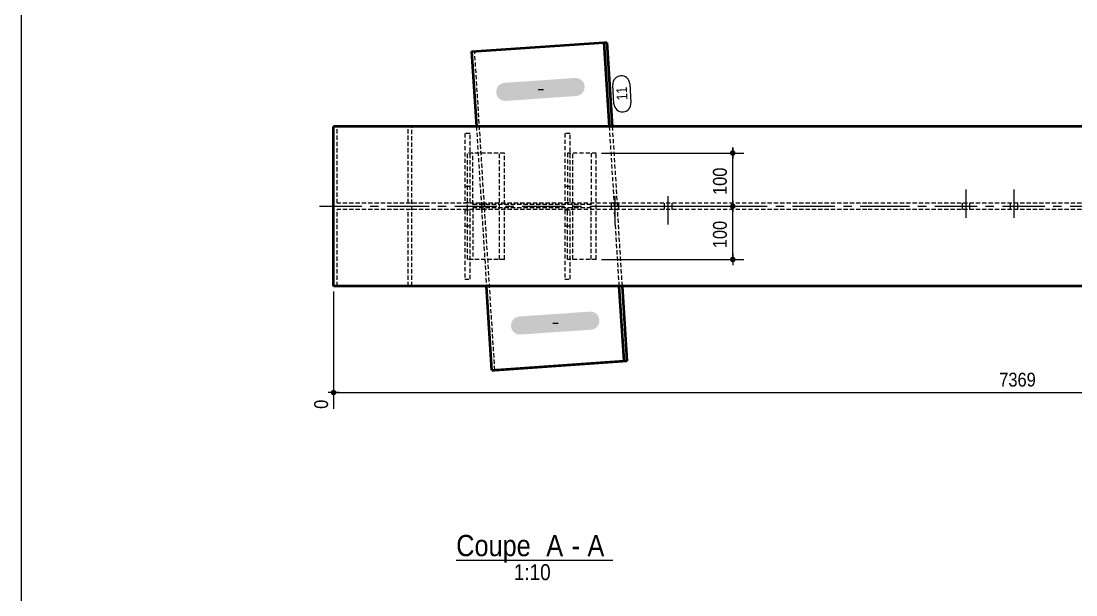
# Model space of a CAD drawing. Header units: millimetres. Extents: x 2 to 584, y 5 to 405.
# Drawn here: x 5 to 203.2, y 112.8 to 220.6 of the extents above; entities that cross this region are included whole.
import ezdxf

# ---------------------------------------------------------------- set-up
doc = ezdxf.new("R2010")
doc.units = ezdxf.units.MM
for name, pattern in [('AXES', [12.7, 7.9375, -1.5875, 1.5875, -1.5875]), ('CACHE2', [1.190625, 0.79375, -0.396875]), ('INTERROMPUX2', [9.525, 6.35, -3.175])]:
    doc.linetypes.add(name, pattern=pattern)
for name, color, linetype, lineweight in [('Autre type objet', 1, 'Continuous', 0), ('Axe', 1, 'Continuous', 0), ('Boulon', 7, 'Continuous', 0), ('Cache', 7, 'Continuous', 0), ('Cotation', 7, 'Continuous', 0), ('Feuille dessin', 5, 'Continuous', 0), ('Piece', 2, 'Continuous', 0), ('Repère pièce', 3, 'Continuous', 0)]:
    doc.layers.add(name, color=color, linetype=linetype, lineweight=lineweight)
doc.styles.add('ARIAL', font='ARIAL.TTF')
doc.styles.add('COMIC_SANS_MS', font='COMIC.TTF')

# ---------------------------------------------------------------- blocks, each defined once
blk = doc.blocks.new('*A31')
at = {"layer": 'Boulon', "linetype": 'INTERROMPUX2', "lineweight": 0}
for p, q in [((125.84258, 186.449307), (125.842724, 185.249307)), ((125.84258, 186.449307), (125.842724, 185.249307)), ((126.542425, 187.749359), (126.543058, 182.449359)), ((126.542425, 187.749359), (126.543058, 182.449359)), ((127.24258, 186.449474), (127.242724, 185.249474)), ((127.24258, 186.449474), (127.242724, 185.249474))]:
    blk.add_line(p, q, dxfattribs=at)
blk = doc.blocks.new('*A32')
at = {"layer": 'Boulon', "linetype": 'INTERROMPUX2', "lineweight": 0}
for p, q in [((115.842479, 186.449189), (115.842825, 185.249189)), ((115.842479, 186.449189), (115.842825, 185.249189)), ((116.542106, 187.749359), (116.54363, 182.449359)), ((116.542106, 187.749359), (116.54363, 182.449359)), ((117.242479, 186.449592), (117.242825, 185.249592)), ((117.242479, 186.449592), (117.242825, 185.249592))]:
    blk.add_line(p, q, dxfattribs=at)
blk = doc.blocks.new('*A33')
at = {"layer": 'Boulon', "linetype": 'INTERROMPUX2', "lineweight": 0}
for p, q in [((191.579501, 183.674391), (191.579501, 188.974391)), ((191.579501, 183.674391), (191.579501, 188.974391)), ((190.879501, 185.249391), (190.879501, 186.449391)), ((190.879501, 185.249391), (190.879501, 186.449391)), ((192.279501, 185.249391), (192.279501, 186.449391)), ((192.279501, 185.249391), (192.279501, 186.449391))]:
    blk.add_line(p, q, dxfattribs=at)
blk = doc.blocks.new('*A34')
at = {"layer": 'Boulon', "linetype": 'INTERROMPUX2', "lineweight": 0}
for p, q in [((182.579501, 183.674391), (182.579501, 188.974391)), ((182.579501, 183.674391), (182.579501, 188.974391)), ((181.879501, 185.249391), (181.879501, 186.449391)), ((181.879501, 185.249391), (181.879501, 186.449391)), ((183.279501, 185.249391), (183.279501, 186.449391)), ((183.279501, 185.249391), (183.279501, 186.449391))]:
    blk.add_line(p, q, dxfattribs=at)
blk = doc.blocks.new('*A47')
at = {"layer": 'Boulon'}
for points in [[(109.15, 209.96), (109.78, 209.87), (110.34, 209.54), (110.72, 209.02), (110.89, 208.38), (110.8, 207.72), (110.49, 207.14), (109.98, 206.74), (109.37, 206.57), (95.99, 205.64), (95.36, 205.73), (94.81, 206.06), (94.42, 206.59), (94.26, 207.23), (94.34, 207.88), (94.66, 208.46), (95.16, 208.86), (95.77, 209.04)], [(111.94, 166.06), (112.57, 165.97), (113.12, 165.64), (113.5, 165.11), (113.67, 164.47), (113.59, 163.81), (113.27, 163.24), (112.77, 162.83), (112.15, 162.66), (98.77, 161.74), (98.14, 161.82), (97.59, 162.16), (97.2, 162.68), (97.04, 163.32), (97.12, 163.98), (97.44, 164.55), (97.94, 164.96), (98.56, 165.13)]]:
    blk.add_hatch(color=256, dxfattribs=at).paths.add_polyline_path(points, flags=17)
at = {"layer": 'Boulon', "linetype": 'Continuous', "lineweight": 0}
for p, q in [((102.14, 207.8), (103.15, 207.8)), ((104.92, 163.9), (105.93, 163.9))]:
    blk.add_line(p, q, dxfattribs=at)
blk = doc.blocks.new('*A48')
at = {"layer": 'Axe', "color": 1, "linetype": 'AXES', "lineweight": 15}
for p, q in [((61.062442, 185.849391), (163.882535, 185.849391)), ((163.982535, 185.849391), (210.176466, 185.849391))]:
    blk.add_line(p, q, dxfattribs=at)
at = {"layer": 'Cache', "color": 7, "linetype": 'CACHE2', "lineweight": 20}
for p, q in [((64.402442, 186.449391), (64.402442, 200.849391)), ((77.722442, 186.449391), (77.722442, 200.849391)), ((78.412442, 170.849391), (78.412442, 200.849391)), ((163.882535, 186.449391), (64.402442, 186.449391)), ((210.176466, 186.449391), (163.982535, 186.449391)), ((64.402441, 170.849391), (64.402442, 185.249391)), ((163.882535, 185.249391), (64.402442, 185.249391)), ((77.722442, 170.849391), (77.722442, 185.249391)), ((210.176466, 185.249391), (163.982535, 185.249391))]:
    blk.add_line(p, q, dxfattribs=at)
at = {"layer": 'Piece', "color": 2, "linetype": 'Continuous', "lineweight": 40}
for p, q in [((63.712441, 170.849391), (63.712442, 200.849391)), ((163.882535, 200.849391), (63.712442, 200.849391)), ((210.176466, 200.849391), (163.982535, 200.849391)), ((163.882535, 170.849391), (63.712441, 170.849391)), ((210.176466, 170.849391), (163.982535, 170.849391))]:
    blk.add_line(p, q, dxfattribs=at)
blk = doc.blocks.new('*A52')
at = {"layer": 'Cache', "color": 7, "linetype": 'CACHE2', "lineweight": 20}
for p, q in [((107.1453, 199.54939), (107.1453, 186.559391)), ((108.1453, 199.54939), (107.1453, 199.54939)), ((108.1453, 186.559391), (108.1453, 199.54939)), ((108.1453, 189.559391), (107.1453, 189.559391)), ((107.1453, 186.559391), (108.1453, 186.559391))]:
    blk.add_line(p, q, dxfattribs=at)
blk = doc.blocks.new('*A53')
at = {"layer": 'Cache', "color": 7, "linetype": 'CACHE2', "lineweight": 20}
for p, q in [((107.1453, 185.13939), (107.1453, 172.149391)), ((108.1453, 185.13939), (107.1453, 185.13939)), ((108.1453, 172.149391), (108.1453, 185.13939)), ((108.1453, 182.13939), (107.1453, 182.13939)), ((107.1453, 172.149391), (108.1453, 172.149391))]:
    blk.add_line(p, q, dxfattribs=at)
blk = doc.blocks.new('*A54')
at = {"layer": 'Cache', "color": 7, "linetype": 'CACHE2', "lineweight": 20}
for p, q in [((88.352748, 199.54939), (88.352748, 186.559391)), ((89.352748, 199.54939), (88.352748, 199.54939)), ((89.352748, 186.559391), (89.352748, 199.54939)), ((89.352748, 189.559391), (88.352748, 189.559391)), ((88.352748, 186.559391), (89.352748, 186.559391))]:
    blk.add_line(p, q, dxfattribs=at)
blk = doc.blocks.new('*A55')
at = {"layer": 'Cache', "color": 7, "linetype": 'CACHE2', "lineweight": 20}
for p, q in [((88.352748, 185.13939), (88.352748, 172.149391)), ((89.352748, 185.13939), (88.352748, 185.13939)), ((89.352748, 172.149391), (89.352748, 185.13939)), ((89.352748, 182.13939), (88.352748, 182.13939)), ((88.352748, 172.149391), (89.352748, 172.149391))]:
    blk.add_line(p, q, dxfattribs=at)
blk = doc.blocks.new('*A56')
at = {"layer": 'Cache', "color": 7, "linetype": 'CACHE2', "lineweight": 20}
for p, q in [((95.821662, 195.849391), (88.852748, 195.849391)), ((88.852748, 175.849391), (88.852748, 195.849391)), ((89.896779, 186.174391), (89.896779, 195.849391)), ((94.863836, 175.849391), (94.863836, 195.849391)), ((95.821663, 186.174391), (95.821662, 195.849391)), ((113.062536, 195.849391), (107.6453, 195.849391)), ((107.6453, 195.849391), (107.6453, 186.174391)), ((108.689331, 175.849391), (108.68933, 195.849391)), ((112.104709, 195.849391), (112.104709, 186.174391)), ((113.062536, 175.849391), (113.062536, 195.849391)), ((112.104709, 186.174391), (89.896779, 186.174391)), ((112.104709, 185.524391), (89.896779, 185.524391)), ((89.896779, 185.524391), (89.896779, 175.849391)), ((95.821663, 175.849391), (95.821663, 185.524391)), ((107.6453, 175.849391), (107.6453, 185.524391)), ((112.104709, 175.849391), (112.104709, 185.524391)), ((95.821663, 175.849391), (88.852748, 175.849391)), ((113.062536, 175.849391), (107.6453, 175.849391))]:
    blk.add_line(p, q, dxfattribs=at)
blk = doc.blocks.new('*A57')
at = {"layer": 'Cache', "color": 7, "linetype": 'CACHE2', "lineweight": 20}
for p, q in [((90.216492, 214.925324), (115.065642, 216.641865)), ((89.641796, 214.925324), (90.216492, 214.925324)), ((94.010681, 155.056229), (90.216492, 214.925324)), ((90.533855, 200.849391), (92.435098, 170.849391)), ((115.491791, 200.849391), (116.480437, 185.249391)), ((116.066486, 200.849391), (117.055132, 185.249391)), ((117.393033, 170.849391), (116.480437, 185.249391)), ((117.967729, 170.849391), (117.055132, 185.249391))]:
    blk.add_line(p, q, dxfattribs=at)
at = {"layer": 'Piece', "color": 2, "linetype": 'Continuous', "lineweight": 40}
for p, q in [((89.641796, 214.925324), (114.490946, 216.641865)), ((114.490946, 216.641865), (115.491791, 200.849391)), ((114.490946, 216.641865), (115.065642, 216.641865)), ((115.065642, 216.641865), (116.066486, 200.849391)), ((89.641796, 214.925324), (90.533855, 200.849391)), ((93.435985, 155.056229), (92.435098, 170.849391)), ((118.285135, 156.772771), (117.393033, 170.849391)), ((118.859831, 156.772771), (117.967729, 170.849391)), ((93.435985, 155.056229), (118.285135, 156.772771)), ((94.010681, 155.056229), (118.859831, 156.772771)), ((118.285135, 156.772771), (118.859831, 156.772771)), ((93.435985, 155.056229), (94.010681, 155.056229))]:
    blk.add_line(p, q, dxfattribs=at)
blk = doc.blocks.new('*A63')
at = {"layer": 'Feuille dessin', "linetype": 'Continuous', "lineweight": 0}
blk.add_line((5, 405), (5, 5), dxfattribs=at)
blk = doc.blocks.new('*A112')
at = {"layer": 'Cotation'}
for points in [[(138.69, 185.33), (138.66, 185.33), (138.64, 185.34), (138.61, 185.34), (138.59, 185.34), (138.56, 185.35), (138.54, 185.36), (138.51, 185.37), (138.49, 185.38), (138.47, 185.39), (138.45, 185.4), (138.42, 185.42), (138.4, 185.43), (138.38, 185.45), (138.36, 185.46), (138.34, 185.48), (138.33, 185.5), (138.31, 185.52), (138.29, 185.54), (138.28, 185.56), (138.27, 185.58), (138.25, 185.6), (138.24, 185.63), (138.23, 185.65), (138.22, 185.67), (138.21, 185.7), (138.21, 185.72), (138.2, 185.75), (138.2, 185.77), (138.19, 185.8), (138.19, 185.82), (138.19, 185.85), (138.19, 185.87), (138.19, 185.9), (138.2, 185.93), (138.2, 185.95), (138.21, 185.98), (138.21, 186), (138.22, 186.02), (138.23, 186.05), (138.24, 186.07), (138.25, 186.09), (138.27, 186.12), (138.28, 186.14), (138.29, 186.16), (138.31, 186.18), (138.33, 186.2), (138.34, 186.22), (138.36, 186.23), (138.38, 186.25), (138.4, 186.27), (138.42, 186.28), (138.45, 186.3), (138.47, 186.31), (138.49, 186.32), (138.51, 186.33), (138.54, 186.34), (138.56, 186.35), (138.59, 186.35), (138.61, 186.36), (138.64, 186.36), (138.66, 186.37), (138.69, 186.37), (138.71, 186.37), (138.74, 186.37), (138.76, 186.37), (138.79, 186.36), (138.81, 186.36), (138.84, 186.35), (138.86, 186.35), (138.89, 186.34), (138.91, 186.33), (138.93, 186.32), (138.96, 186.31), (138.98, 186.3), (139, 186.28), (139.02, 186.27), (139.04, 186.25), (139.06, 186.23), (139.08, 186.22), (139.1, 186.2), (139.11, 186.18), (139.13, 186.16), (139.14, 186.14), (139.16, 186.12), (139.17, 186.09), (139.18, 186.07), (139.19, 186.05), (139.2, 186.02), (139.21, 186), (139.22, 185.98), (139.22, 185.95), (139.23, 185.93), (139.23, 185.9), (139.23, 185.87), (139.23, 185.85), (139.23, 185.82), (139.23, 185.8), (139.23, 185.77), (139.22, 185.75), (139.22, 185.72), (139.21, 185.7), (139.2, 185.67), (139.19, 185.65), (139.18, 185.63), (139.17, 185.6), (139.16, 185.58), (139.14, 185.56), (139.13, 185.54), (139.11, 185.52), (139.1, 185.5), (139.08, 185.48), (139.06, 185.46), (139.04, 185.45), (139.02, 185.43), (139, 185.42), (138.98, 185.4), (138.96, 185.39), (138.93, 185.38), (138.91, 185.37), (138.89, 185.36), (138.86, 185.35), (138.84, 185.34), (138.81, 185.34), (138.79, 185.34), (138.76, 185.33), (138.74, 185.33), (138.71, 185.33)], [(138.69, 175.33), (138.66, 175.33), (138.64, 175.34), (138.61, 175.34), (138.59, 175.34), (138.56, 175.35), (138.54, 175.36), (138.51, 175.37), (138.49, 175.38), (138.47, 175.39), (138.45, 175.4), (138.42, 175.42), (138.4, 175.43), (138.38, 175.45), (138.36, 175.46), (138.34, 175.48), (138.33, 175.5), (138.31, 175.52), (138.29, 175.54), (138.28, 175.56), (138.27, 175.58), (138.25, 175.6), (138.24, 175.63), (138.23, 175.65), (138.22, 175.67), (138.21, 175.7), (138.21, 175.72), (138.2, 175.75), (138.2, 175.77), (138.19, 175.8), (138.19, 175.82), (138.19, 175.85), (138.19, 175.87), (138.19, 175.9), (138.2, 175.93), (138.2, 175.95), (138.21, 175.98), (138.21, 176), (138.22, 176.02), (138.23, 176.05), (138.24, 176.07), (138.25, 176.09), (138.27, 176.12), (138.28, 176.14), (138.29, 176.16), (138.31, 176.18), (138.33, 176.2), (138.34, 176.22), (138.36, 176.23), (138.38, 176.25), (138.4, 176.27), (138.42, 176.28), (138.45, 176.3), (138.47, 176.31), (138.49, 176.32), (138.51, 176.33), (138.54, 176.34), (138.56, 176.35), (138.59, 176.35), (138.61, 176.36), (138.64, 176.36), (138.66, 176.37), (138.69, 176.37), (138.71, 176.37), (138.74, 176.37), (138.76, 176.37), (138.79, 176.36), (138.81, 176.36), (138.84, 176.35), (138.86, 176.35), (138.89, 176.34), (138.91, 176.33), (138.93, 176.32), (138.96, 176.31), (138.98, 176.3), (139, 176.28), (139.02, 176.27), (139.04, 176.25), (139.06, 176.23), (139.08, 176.22), (139.1, 176.2), (139.11, 176.18), (139.13, 176.16), (139.14, 176.14), (139.16, 176.12), (139.17, 176.09), (139.18, 176.07), (139.19, 176.05), (139.2, 176.02), (139.21, 176), (139.22, 175.98), (139.22, 175.95), (139.23, 175.93), (139.23, 175.9), (139.23, 175.87), (139.23, 175.85), (139.23, 175.82), (139.23, 175.8), (139.23, 175.77), (139.22, 175.75), (139.22, 175.72), (139.21, 175.7), (139.2, 175.67), (139.19, 175.65), (139.18, 175.63), (139.17, 175.6), (139.16, 175.58), (139.14, 175.56), (139.13, 175.54), (139.11, 175.52), (139.1, 175.5), (139.08, 175.48), (139.06, 175.46), (139.04, 175.45), (139.02, 175.43), (139, 175.42), (138.98, 175.4), (138.96, 175.39), (138.93, 175.38), (138.91, 175.37), (138.89, 175.36), (138.86, 175.35), (138.84, 175.34), (138.81, 175.34), (138.79, 175.34), (138.76, 175.33), (138.74, 175.33), (138.71, 175.33)]]:
    blk.add_hatch(color=256, dxfattribs=at).paths.add_polyline_path(points, flags=17)
at = {"layer": 'Cotation', "linetype": 'Continuous', "lineweight": 0}
for p, q in [((138.71, 186.89), (138.71, 184.81)), ((138.71, 185.85), (138.71, 186.89)), ((114.06, 185.85), (140.79, 185.85)), ((137.67, 185.85), (139.75, 185.85)), ((138.71, 175.85), (138.71, 185.85)), ((138.71, 176.89), (138.71, 174.81)), ((114.06, 175.85), (140.79, 175.85)), ((137.67, 175.85), (139.75, 175.85)), ((138.71, 175.85), (138.71, 174.81))]:
    blk.add_line(p, q, dxfattribs=at)
at = {"layer": 'Cotation'}
for p in [(138.71, 185.85), (138.71, 175.85)]:
    blk.add_point(p, dxfattribs=at)
at = {"layer": 'Cotation', "style": 'ARIAL', "width": 0.85}
blk.add_text('100', height=2.6, rotation=90.0002, dxfattribs=at).set_placement((137.59, 177.96))
blk = doc.blocks.new('*A113')
at = {"layer": 'Cotation'}
for points in [[(138.69, 195.33), (138.66, 195.33), (138.64, 195.34), (138.61, 195.34), (138.59, 195.34), (138.56, 195.35), (138.54, 195.36), (138.51, 195.37), (138.49, 195.38), (138.47, 195.39), (138.45, 195.4), (138.42, 195.42), (138.4, 195.43), (138.38, 195.45), (138.36, 195.46), (138.34, 195.48), (138.33, 195.5), (138.31, 195.52), (138.29, 195.54), (138.28, 195.56), (138.27, 195.58), (138.25, 195.6), (138.24, 195.63), (138.23, 195.65), (138.22, 195.67), (138.21, 195.7), (138.21, 195.72), (138.2, 195.75), (138.2, 195.77), (138.19, 195.8), (138.19, 195.82), (138.19, 195.85), (138.19, 195.87), (138.19, 195.9), (138.2, 195.93), (138.2, 195.95), (138.21, 195.98), (138.21, 196), (138.22, 196.02), (138.23, 196.05), (138.24, 196.07), (138.25, 196.09), (138.27, 196.12), (138.28, 196.14), (138.29, 196.16), (138.31, 196.18), (138.33, 196.2), (138.34, 196.22), (138.36, 196.23), (138.38, 196.25), (138.4, 196.27), (138.42, 196.28), (138.45, 196.3), (138.47, 196.31), (138.49, 196.32), (138.51, 196.33), (138.54, 196.34), (138.56, 196.35), (138.59, 196.35), (138.61, 196.36), (138.64, 196.36), (138.66, 196.37), (138.69, 196.37), (138.71, 196.37), (138.74, 196.37), (138.76, 196.37), (138.79, 196.36), (138.81, 196.36), (138.84, 196.35), (138.86, 196.35), (138.89, 196.34), (138.91, 196.33), (138.93, 196.32), (138.96, 196.31), (138.98, 196.3), (139, 196.28), (139.02, 196.27), (139.04, 196.25), (139.06, 196.23), (139.08, 196.22), (139.1, 196.2), (139.11, 196.18), (139.13, 196.16), (139.14, 196.14), (139.16, 196.12), (139.17, 196.09), (139.18, 196.07), (139.19, 196.05), (139.2, 196.02), (139.21, 196), (139.22, 195.98), (139.22, 195.95), (139.23, 195.93), (139.23, 195.9), (139.23, 195.87), (139.23, 195.85), (139.23, 195.82), (139.23, 195.8), (139.23, 195.77), (139.22, 195.75), (139.22, 195.72), (139.21, 195.7), (139.2, 195.67), (139.19, 195.65), (139.18, 195.63), (139.17, 195.6), (139.16, 195.58), (139.14, 195.56), (139.13, 195.54), (139.11, 195.52), (139.1, 195.5), (139.08, 195.48), (139.06, 195.46), (139.04, 195.45), (139.02, 195.43), (139, 195.42), (138.98, 195.4), (138.96, 195.39), (138.93, 195.38), (138.91, 195.37), (138.89, 195.36), (138.86, 195.35), (138.84, 195.34), (138.81, 195.34), (138.79, 195.34), (138.76, 195.33), (138.74, 195.33), (138.71, 195.33)], [(138.69, 185.33), (138.66, 185.33), (138.64, 185.34), (138.61, 185.34), (138.59, 185.34), (138.56, 185.35), (138.54, 185.36), (138.51, 185.37), (138.49, 185.38), (138.47, 185.39), (138.45, 185.4), (138.42, 185.42), (138.4, 185.43), (138.38, 185.45), (138.36, 185.46), (138.34, 185.48), (138.33, 185.5), (138.31, 185.52), (138.29, 185.54), (138.28, 185.56), (138.27, 185.58), (138.25, 185.6), (138.24, 185.63), (138.23, 185.65), (138.22, 185.67), (138.21, 185.7), (138.21, 185.72), (138.2, 185.75), (138.2, 185.77), (138.19, 185.8), (138.19, 185.82), (138.19, 185.85), (138.19, 185.87), (138.19, 185.9), (138.2, 185.93), (138.2, 185.95), (138.21, 185.98), (138.21, 186), (138.22, 186.02), (138.23, 186.05), (138.24, 186.07), (138.25, 186.09), (138.27, 186.12), (138.28, 186.14), (138.29, 186.16), (138.31, 186.18), (138.33, 186.2), (138.34, 186.22), (138.36, 186.23), (138.38, 186.25), (138.4, 186.27), (138.42, 186.28), (138.45, 186.3), (138.47, 186.31), (138.49, 186.32), (138.51, 186.33), (138.54, 186.34), (138.56, 186.35), (138.59, 186.35), (138.61, 186.36), (138.64, 186.36), (138.66, 186.37), (138.69, 186.37), (138.71, 186.37), (138.74, 186.37), (138.76, 186.37), (138.79, 186.36), (138.81, 186.36), (138.84, 186.35), (138.86, 186.35), (138.89, 186.34), (138.91, 186.33), (138.93, 186.32), (138.96, 186.31), (138.98, 186.3), (139, 186.28), (139.02, 186.27), (139.04, 186.25), (139.06, 186.23), (139.08, 186.22), (139.1, 186.2), (139.11, 186.18), (139.13, 186.16), (139.14, 186.14), (139.16, 186.12), (139.17, 186.09), (139.18, 186.07), (139.19, 186.05), (139.2, 186.02), (139.21, 186), (139.22, 185.98), (139.22, 185.95), (139.23, 185.93), (139.23, 185.9), (139.23, 185.87), (139.23, 185.85), (139.23, 185.82), (139.23, 185.8), (139.23, 185.77), (139.22, 185.75), (139.22, 185.72), (139.21, 185.7), (139.2, 185.67), (139.19, 185.65), (139.18, 185.63), (139.17, 185.6), (139.16, 185.58), (139.14, 185.56), (139.13, 185.54), (139.11, 185.52), (139.1, 185.5), (139.08, 185.48), (139.06, 185.46), (139.04, 185.45), (139.02, 185.43), (139, 185.42), (138.98, 185.4), (138.96, 185.39), (138.93, 185.38), (138.91, 185.37), (138.89, 185.36), (138.86, 185.35), (138.84, 185.34), (138.81, 185.34), (138.79, 185.34), (138.76, 185.33), (138.74, 185.33), (138.71, 185.33)]]:
    blk.add_hatch(color=256, dxfattribs=at).paths.add_polyline_path(points, flags=17)
at = {"layer": 'Cotation', "linetype": 'Continuous', "lineweight": 0}
for p, q in [((138.71, 196.89), (138.71, 194.81)), ((138.71, 195.85), (138.71, 196.89)), ((114.06, 195.85), (140.79, 195.85)), ((137.67, 195.85), (139.75, 195.85)), ((138.71, 185.85), (138.71, 195.85)), ((138.71, 186.89), (138.71, 184.81)), ((114.06, 185.85), (140.79, 185.85)), ((137.67, 185.85), (139.75, 185.85)), ((138.71, 185.85), (138.71, 184.81))]:
    blk.add_line(p, q, dxfattribs=at)
at = {"layer": 'Cotation'}
for p in [(138.71, 195.85), (138.71, 185.85)]:
    blk.add_point(p, dxfattribs=at)
at = {"layer": 'Cotation', "style": 'ARIAL', "width": 0.85}
blk.add_text('100', height=2.6, rotation=90.0002, dxfattribs=at).set_placement((137.59, 187.96))
blk = doc.blocks.new('*A118')
at = {"layer": 'Cotation'}
blk.add_hatch(color=256, dxfattribs=at).paths.add_polyline_path([(63.69, 150.33), (63.66, 150.33), (63.64, 150.34), (63.61, 150.34), (63.59, 150.34), (63.56, 150.35), (63.54, 150.36), (63.51, 150.37), (63.49, 150.38), (63.47, 150.39), (63.45, 150.4), (63.42, 150.42), (63.4, 150.43), (63.38, 150.45), (63.36, 150.46), (63.34, 150.48), (63.33, 150.5), (63.31, 150.52), (63.29, 150.54), (63.28, 150.56), (63.27, 150.58), (63.25, 150.6), (63.24, 150.63), (63.23, 150.65), (63.22, 150.67), (63.21, 150.7), (63.21, 150.72), (63.2, 150.75), (63.2, 150.77), (63.19, 150.8), (63.19, 150.82), (63.19, 150.85), (63.19, 150.87), (63.19, 150.9), (63.2, 150.93), (63.2, 150.95), (63.21, 150.98), (63.21, 151), (63.22, 151.02), (63.23, 151.05), (63.24, 151.07), (63.25, 151.09), (63.27, 151.12), (63.28, 151.14), (63.29, 151.16), (63.31, 151.18), (63.33, 151.2), (63.34, 151.22), (63.36, 151.23), (63.38, 151.25), (63.4, 151.27), (63.42, 151.28), (63.45, 151.3), (63.47, 151.31), (63.49, 151.32), (63.51, 151.33), (63.54, 151.34), (63.56, 151.35), (63.59, 151.35), (63.61, 151.36), (63.64, 151.36), (63.66, 151.37), (63.69, 151.37), (63.71, 151.37), (63.74, 151.37), (63.76, 151.37), (63.79, 151.36), (63.81, 151.36), (63.84, 151.35), (63.86, 151.35), (63.89, 151.34), (63.91, 151.33), (63.93, 151.32), (63.96, 151.31), (63.98, 151.3), (64, 151.28), (64.02, 151.27), (64.04, 151.25), (64.06, 151.23), (64.08, 151.22), (64.1, 151.2), (64.11, 151.18), (64.13, 151.16), (64.14, 151.14), (64.16, 151.12), (64.17, 151.09), (64.18, 151.07), (64.19, 151.05), (64.2, 151.02), (64.21, 151), (64.22, 150.98), (64.22, 150.95), (64.23, 150.93), (64.23, 150.9), (64.23, 150.87), (64.23, 150.85), (64.23, 150.82), (64.23, 150.8), (64.23, 150.77), (64.22, 150.75), (64.22, 150.72), (64.21, 150.7), (64.2, 150.67), (64.19, 150.65), (64.18, 150.63), (64.17, 150.6), (64.16, 150.58), (64.14, 150.56), (64.13, 150.54), (64.11, 150.52), (64.1, 150.5), (64.08, 150.48), (64.06, 150.46), (64.04, 150.45), (64.02, 150.43), (64, 150.42), (63.98, 150.4), (63.96, 150.39), (63.93, 150.38), (63.91, 150.37), (63.89, 150.36), (63.86, 150.35), (63.84, 150.34), (63.81, 150.34), (63.79, 150.34), (63.76, 150.33), (63.74, 150.33), (63.71, 150.33)], flags=17)
at = {"layer": 'Cotation', "linetype": 'Continuous', "lineweight": 0}
for p, q in [((63.71, 169.85), (63.71, 147.78)), ((64.75, 150.85), (62.67, 150.85)), ((63.71, 150.85), (62.67, 150.85)), ((63.71, 151.89), (63.71, 149.81)), ((63.71, 150.85), (321.56, 150.85))]:
    blk.add_line(p, q, dxfattribs=at)
at = {"layer": 'Cotation'}
blk.add_point((63.71, 150.85), dxfattribs=at)
at = {"layer": 'Cotation', "style": 'ARIAL', "width": 0.85}
blk.add_text('7369', height=2.6, dxfattribs=at).set_placement((188.78, 151.97))
blk.add_text('0', height=2.6, rotation=90.0002, dxfattribs=at).set_placement((62.67, 147.78))
blk = doc.blocks.new('*A123')
at = {"layer": 'Repère pièce', "linetype": 'Continuous', "lineweight": 0}
for p, q in [((116.393755, 205.071234), (116.166038, 208.664416)), ((119.359631, 208.86681), (119.587348, 205.273627))]:
    blk.add_line(p, q, dxfattribs=at)
for centre, start, end in [((117.762834, 208.765613), 3.626256, 183.626256), ((117.990551, 205.172431), 183.626256, 3.626256)]:
    blk.add_arc(centre, 1.6, start, end, dxfattribs=at)
at = {"layer": 'Repère pièce', "style": 'COMIC_SANS_MS', "width": 0.85}
blk.add_text('11', height=2, rotation=93.627033, dxfattribs=at).set_placement((118.950601, 205.834477))
blk = doc.blocks.new('*A141')
at = {"layer": 'Autre type objet', "linetype": 'Continuous', "lineweight": 0}
blk.add_line((86.757509, 119.345136), (116.168837, 119.345136), dxfattribs=at)
at = {"layer": 'Autre type objet', "style": 'ARIAL', "width": 0.85}
for s, height, p in [('Coupe', 4, (86.757509, 120.095136)), ('A', 4, (103.676259, 120.095136)), ('A', 4, (111.410244, 120.095136)), ('-', 4, (108.434853, 120.095136)), ('1:10', 3, (97.569619, 115.595136))]:
    blk.add_text(s, height=height, dxfattribs=at).set_placement(p)

msp = doc.modelspace()

# ---------------------------------------------------------------- block references
at = {"lineweight": 0}
for name in ['*A63', '*A57', '*A123', '*A47', '*A48', '*A54', '*A52', '*A113', '*A56', '*A34', '*A33', '*A112', '*A32', '*A31', '*A55', '*A53', '*A118', '*A141']:
    msp.add_blockref(name, (0, 0), dxfattribs=at)

doc.saveas('drawing.dxf')
